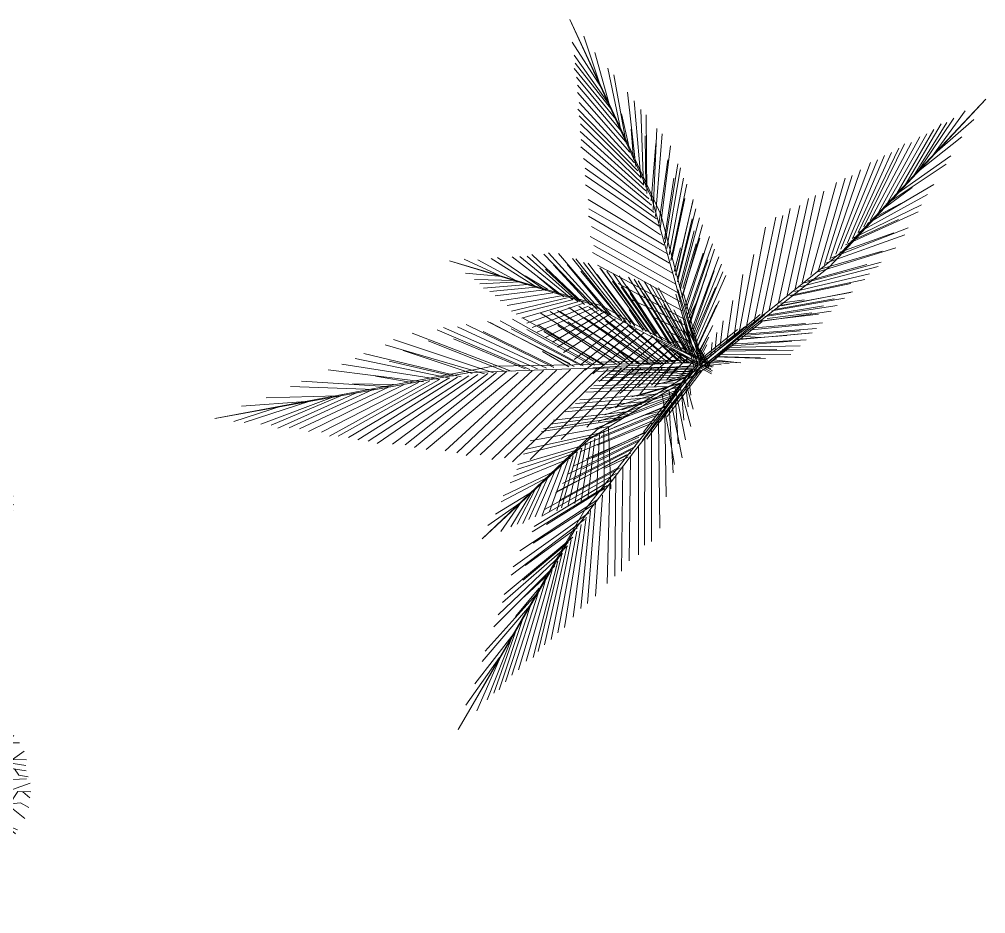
# Model space of a CAD drawing. Header units: metres. Extents: x 2 to 659295185, y -28 to 1124222152.
# Drawn here: x 658249.184 to 658249.851, y 1124137.168 to 1124137.785 of the extents above; entities that cross this region are included whole.
import ezdxf

# ---------------------------------------------------------------- set-up
doc = ezdxf.new("R2010")
doc.units = ezdxf.units.M
doc.header["$MEASUREMENT"] = 0
doc.linetypes.add('0', pattern=[0])
doc.layers.get('0').update_dxf_attribs({"linetype": 'CONTINUOUS'})
doc.layers.add('DPIC_Poligonal P3', color=84, linetype='CONTINUOUS', lineweight=50)

# ---------------------------------------------------------------- blocks, each defined once
blk = doc.blocks.new('ARREGLO8')
at = {"color": 104, "linetype": 'Continuous', "lineweight": 0}
for points in [[(-0.14163, 0.35098), (-0.13918, 0.37677), (-0.15391, 0.37208), (-0.16374, 0.36036)], [(-0.26043, 0.29195), (-0.25797, 0.31774), (-0.27271, 0.31305), (-0.28253, 0.30132)], [(-0.29285, 0.28507), (-0.26706, 0.28261), (-0.27175, 0.29735), (-0.28348, 0.30717)], [(-0.10455, 0.2628), (-0.10209, 0.28859), (-0.11683, 0.2839), (-0.12665, 0.27217)], [(-0.12773, 0.25815), (-0.12527, 0.28394), (-0.14001, 0.27926), (-0.14983, 0.26753)], [(-0.11798, 0.25316), (-0.11553, 0.27895), (-0.13026, 0.27426), (-0.14009, 0.26254)], [(-0.02366, 0.25725), (0.00213, 0.25479), (-0.00256, 0.26953), (-0.01429, 0.27935)], [(-0.04891, 0.24887), (-0.04646, 0.27466), (-0.0612, 0.26997), (-0.07102, 0.25825)], [(0.05308, 0.23959), (0.05553, 0.26538), (0.0408, 0.26069), (0.03097, 0.24897)], [(-0.36705, 0.21769), (-0.3646, 0.24348), (-0.37933, 0.23879), (-0.38916, 0.22707)], [(-0.10746, 0.21398), (-0.08167, 0.21152), (-0.08636, 0.22626), (-0.09808, 0.23608)], [(-0.01902, 0.21553), (0.00677, 0.21307), (0.00208, 0.22781), (-0.00964, 0.23763)], [(-0.29288, 0.19912), (-0.29042, 0.22491), (-0.30516, 0.22022), (-0.31498, 0.2085)], [(-0.24652, 0.19912), (-0.24406, 0.22491), (-0.2588, 0.22022), (-0.26862, 0.2085)], [(-0.22508, 0.20246), (-0.22263, 0.22825), (-0.23736, 0.22356), (-0.24719, 0.21184)], [(-0.22334, 0.20376), (-0.22088, 0.22955), (-0.23562, 0.22486), (-0.24544, 0.21314)], [(-0.19448, 0.22366), (-0.20152, 0.20647), (-0.18276, 0.20156), (-0.17573, 0.21629), (-0.18745, 0.22121)], [(-0.13614, 0.2228), (-0.13614, 0.2056), (-0.11738, 0.20806), (-0.11738, 0.22034), (-0.12911, 0.22771)], [(-0.24671, 0.18828), (-0.24426, 0.21407), (-0.25899, 0.20938), (-0.26882, 0.19766)], [(-0.23677, 0.19413), (-0.23432, 0.21992), (-0.24905, 0.21523), (-0.25888, 0.20351)], [(-0.06746, 0.19318), (-0.065, 0.21897), (-0.07974, 0.21428), (-0.08956, 0.20256)], [(-0.22221, 0.19029), (-0.19642, 0.18783), (-0.20111, 0.20257), (-0.21283, 0.21239)], [(-0.2152, 0.18441), (-0.18941, 0.18195), (-0.1941, 0.19669), (-0.20582, 0.20651)], [(-0.15697, 0.18436), (-0.13118, 0.18191), (-0.13587, 0.19665), (-0.14759, 0.20647)], [(-0.06571, 0.18056), (-0.06326, 0.20635), (-0.078, 0.20166), (-0.08782, 0.18994)], [(-0.32002, 0.16664), (-0.29423, 0.16418), (-0.29892, 0.17892), (-0.31065, 0.18874)], [(-0.20442, 0.17252), (-0.17863, 0.17006), (-0.18332, 0.1848), (-0.19504, 0.19462)], [(-0.1629, 0.17252), (-0.13711, 0.17006), (-0.1418, 0.1848), (-0.15352, 0.19462)], [(-0.25553, 0.1596), (-0.23834, 0.1596), (-0.2408, 0.17836), (-0.25308, 0.17836), (-0.26044, 0.16664)], [(-0.34387, 0.14343), (-0.34142, 0.16922), (-0.35615, 0.16453), (-0.36598, 0.15281)], [(-0.1629, 0.14882), (-0.13711, 0.14636), (-0.1418, 0.1611), (-0.15352, 0.17093)], [(-0.2697, 0.13879), (-0.26724, 0.16458), (-0.28198, 0.15989), (-0.2918, 0.14816)], [(-0.36551, 0.12925), (-0.36305, 0.15504), (-0.37779, 0.15035), (-0.38761, 0.13863)], [(-0.18625, 0.13415), (-0.18379, 0.15994), (-0.19853, 0.15525), (-0.20836, 0.14352)], [(-0.18156, 0.13284), (-0.1791, 0.15863), (-0.19384, 0.15394), (-0.20366, 0.14222)], [(-0.14009, 0.13284), (-0.13763, 0.15863), (-0.15237, 0.15394), (-0.16219, 0.14222)], [(-0.1629, 0.10735), (-0.13711, 0.1049), (-0.1418, 0.11963), (-0.15352, 0.12946)], [(0.05524, 0.1089), (0.08103, 0.10644), (0.07634, 0.12118), (0.06461, 0.131)], [(-0.37432, 0.10057), (-0.35713, 0.10057), (-0.35959, 0.11933), (-0.37187, 0.11933), (-0.37924, 0.10761)], [(-0.34391, 0.09499), (-0.31812, 0.09253), (-0.32281, 0.10727), (-0.33453, 0.1171)], [(-0.2564, 0.10126), (-0.23921, 0.09423), (-0.23429, 0.11298), (-0.24903, 0.12002), (-0.25394, 0.10829)], [(-0.20525, 0.09133), (-0.2028, 0.11712), (-0.21753, 0.11243), (-0.22736, 0.10071)], [(-0.18748, 0.09133), (-0.18502, 0.11712), (-0.19976, 0.11243), (-0.20959, 0.10071)], [(-0.15786, 0.09133), (-0.15541, 0.11712), (-0.17014, 0.11243), (-0.17997, 0.10071)], [(-0.10744, 0.09702), (-0.10498, 0.12281), (-0.11972, 0.11812), (-0.12954, 0.10639)], [(-0.03759, 0.09499), (-0.0118, 0.09253), (-0.01649, 0.10727), (-0.02821, 0.1171)], [(-0.04258, 0.08525), (-0.01679, 0.08279), (-0.02148, 0.09753), (-0.0332, 0.10735)], [(-0.33589, 0.07974), (-0.33344, 0.10553), (-0.34817, 0.10084), (-0.358, 0.08912)], [(-0.30035, 0.07381), (-0.29789, 0.0996), (-0.31263, 0.09491), (-0.32245, 0.08319)], [(-0.25888, 0.07381), (-0.25643, 0.0996), (-0.27116, 0.09491), (-0.28099, 0.08319)], [(-0.11639, 0.07354), (-0.11394, 0.09933), (-0.12867, 0.09464), (-0.1385, 0.08291)], [(0.00208, 0.07715), (0.00454, 0.10294), (-0.0102, 0.09825), (-0.02002, 0.08653)], [(-0.35783, 0.06717), (-0.33204, 0.06472), (-0.33673, 0.07946), (-0.34845, 0.08928)], [(-0.30017, 0.07532), (-0.27438, 0.07287), (-0.27907, 0.0876), (-0.29079, 0.09743)], [(-0.1629, 0.07181), (-0.13711, 0.06935), (-0.1418, 0.08409), (-0.15352, 0.09392)], [(-0.13417, 0.0676), (-0.13171, 0.09339), (-0.14645, 0.08871), (-0.15627, 0.07698)], [(-0.03295, 0.07181), (-0.00716, 0.06935), (-0.01185, 0.08409), (-0.02357, 0.09392)], [(-0.069, 0.06167), (-0.06655, 0.08746), (-0.08128, 0.08277), (-0.09111, 0.07105)], [(0.02063, 0.0493), (0.02308, 0.07509), (0.00834, 0.0704), (-0.00148, 0.05868)], [(-0.37519, 0.04223), (-0.358, 0.03519), (-0.35308, 0.05395), (-0.36782, 0.06098), (-0.37273, 0.04926)], [(-0.23407, 0.03627), (-0.20828, 0.03381), (-0.21297, 0.04855), (-0.22469, 0.05837)], [(-0.10257, 0.03472), (-0.07678, 0.03227), (-0.08146, 0.047), (-0.09319, 0.05683)], [(0.11334, 0.02609), (0.1158, 0.05188), (0.10106, 0.04719), (0.09124, 0.03547)], [(-0.34182, 0.0145), (-0.33936, 0.04029), (-0.3541, 0.0356), (-0.36392, 0.02388)], [(-0.35063, 0.02347), (-0.33344, 0.02347), (-0.33589, 0.04223), (-0.34817, 0.04223), (-0.35554, 0.03051)], [(-0.23519, 0.0145), (-0.23273, 0.04029), (-0.24747, 0.0356), (-0.25729, 0.02388)], [(-0.11671, 0.01812), (-0.11425, 0.0439), (-0.12899, 0.03922), (-0.13882, 0.02749)], [(-0.04687, 0.01618), (-0.02108, 0.01372), (-0.02577, 0.02846), (-0.03749, 0.03828)], [(-0.3178, 0.00289), (-0.31534, 0.02868), (-0.33008, 0.02399), (-0.33991, 0.01227)], [(-0.25296, 0.00857), (-0.2505, 0.03436), (-0.26524, 0.02967), (-0.27506, 0.01795)], [(-0.18779, 0.00264), (-0.18534, 0.02843), (-0.20008, 0.02374), (-0.2099, 0.01202)], [(-0.19937, -0.02428), (-0.19692, 0.00151), (-0.21165, -0.00318), (-0.22148, -0.0149)], [(-0.13969, -0.04409), (-0.1139, -0.04654), (-0.11859, -0.03181), (-0.13032, -0.02198)], [(-0.3996, -0.05336), (-0.37381, -0.05582), (-0.3785, -0.04108), (-0.39022, -0.03126)], [(-0.24644, -0.05336), (-0.22065, -0.05582), (-0.22534, -0.04108), (-0.23706, -0.03126)], [(-0.05932, -0.08718), (-0.05686, -0.06139), (-0.0716, -0.06608), (-0.08142, -0.0778)], [(-0.05615, -0.08581), (-0.03036, -0.08827), (-0.03505, -0.07353), (-0.04677, -0.06371)], [(-0.2187, -0.12112), (-0.21625, -0.09533), (-0.23098, -0.10002), (-0.24081, -0.11174)], [(-0.26965, -0.14608), (-0.24386, -0.14854), (-0.24855, -0.1338), (-0.26027, -0.12398)], [(-0.09817, -0.16289), (-0.09571, -0.1371), (-0.11045, -0.14179), (-0.12027, -0.15351)]]:
    blk.add_lwpolyline(points, close=True, dxfattribs=at)
at = {"color": 40, "linetype": 'Continuous', "lineweight": 0}
for points in [[(-0.20136, 0.31403), (-0.1989, 0.33982), (-0.21364, 0.33513), (-0.22346, 0.32341)], [(-0.34971, 0.23513), (-0.34725, 0.26092), (-0.36199, 0.25623), (-0.37181, 0.24451)], [(-0.30798, 0.23977), (-0.30553, 0.26556), (-0.32026, 0.26087), (-0.33009, 0.24915)], [(-0.16427, 0.22585), (-0.16181, 0.25164), (-0.17655, 0.24695), (-0.18637, 0.23523)], [(-0.23381, 0.22121), (-0.23135, 0.247), (-0.24609, 0.24231), (-0.25591, 0.23059)], [(-0.18745, 0.22121), (-0.18499, 0.247), (-0.19973, 0.24231), (-0.20955, 0.23059)], [(-0.1777, 0.21621), (-0.17525, 0.242), (-0.18998, 0.23731), (-0.19981, 0.22559)], [(-0.10864, 0.21192), (-0.10618, 0.23771), (-0.12092, 0.23302), (-0.13074, 0.2213)], [(-0.00665, 0.20264), (-0.00419, 0.22843), (-0.01893, 0.22374), (-0.02875, 0.21202)], [(-0.2848, 0.16551), (-0.28235, 0.1913), (-0.29708, 0.18661), (-0.30691, 0.17489)], [(-0.21063, 0.16087), (-0.20817, 0.18666), (-0.22291, 0.18197), (-0.23273, 0.17025)], [(-0.12718, 0.15623), (-0.12472, 0.18202), (-0.13946, 0.17733), (-0.14929, 0.16561)], [(-0.30644, 0.15133), (-0.30398, 0.17712), (-0.31872, 0.17243), (-0.32854, 0.16071)], [(-0.16134, 0.14918), (-0.15888, 0.17497), (-0.17362, 0.17028), (-0.18345, 0.15856)], [(-0.04837, 0.1191), (-0.04591, 0.14489), (-0.06065, 0.1402), (-0.07047, 0.12848)], [(-0.31526, 0.12266), (-0.29806, 0.12266), (-0.30052, 0.14141), (-0.3128, 0.14141), (-0.32017, 0.12969)], [(-0.27682, 0.10183), (-0.27437, 0.12761), (-0.2891, 0.12293), (-0.29893, 0.1112)], [(-0.26497, 0.09589), (-0.26252, 0.12168), (-0.27726, 0.11699), (-0.28708, 0.10527)], [(-0.24128, 0.09589), (-0.23882, 0.12168), (-0.25356, 0.11699), (-0.26338, 0.10527)], [(-0.19981, 0.09589), (-0.19736, 0.12168), (-0.21209, 0.11699), (-0.22192, 0.10527)], [(-0.16427, 0.09589), (-0.16181, 0.12168), (-0.17655, 0.11699), (-0.18637, 0.10527)], [(-0.31612, 0.06431), (-0.29893, 0.05728), (-0.29402, 0.07604), (-0.30875, 0.08307), (-0.31366, 0.07135)], [(-0.26497, 0.05438), (-0.26252, 0.08017), (-0.27726, 0.07548), (-0.28708, 0.06376)], [(-0.2472, 0.05438), (-0.24475, 0.08017), (-0.25948, 0.07548), (-0.26931, 0.06376)], [(-0.23536, 0.05438), (-0.2329, 0.08017), (-0.24764, 0.07548), (-0.25746, 0.06376)], [(-0.21758, 0.05438), (-0.21513, 0.08017), (-0.22986, 0.07548), (-0.23969, 0.06376)], [(-0.28275, 0.03659), (-0.28029, 0.06238), (-0.29503, 0.05769), (-0.30485, 0.04597)], [(-0.27687, 0.04359), (-0.27441, 0.06938), (-0.28915, 0.0647), (-0.29897, 0.05297)], [(-0.29156, 0.04556), (-0.27437, 0.04556), (-0.27682, 0.06431), (-0.2891, 0.06431), (-0.29647, 0.05259)], [(-0.17612, 0.03659), (-0.17366, 0.06238), (-0.1884, 0.05769), (-0.19822, 0.04597)], [(-0.05764, 0.0402), (-0.05519, 0.06599), (-0.06992, 0.0613), (-0.07975, 0.04958)], [(-0.19389, 0.03066), (-0.19143, 0.05645), (-0.20617, 0.05176), (-0.21599, 0.04004)], [(-0.12872, 0.02473), (-0.12627, 0.05052), (-0.14101, 0.04583), (-0.15083, 0.0341)], [(-0.0391, 0.01235), (-0.03664, 0.03814), (-0.05138, 0.03345), (-0.0612, 0.02173)], [(0.05362, -0.01085), (0.05608, 0.01494), (0.04134, 0.01025), (0.03152, -0.00148)], [(-0.37752, -0.03406), (-0.37507, -0.00827), (-0.3898, -0.01296), (-0.39963, -0.02468)], [(-0.16778, -0.04137), (-0.16532, -0.01558), (-0.18006, -0.02027), (-0.18988, -0.03199)], [(-0.25909, -0.06123), (-0.25664, -0.03544), (-0.27138, -0.04013), (-0.2812, -0.05185)], [(-0.18745, -0.08511), (-0.18499, -0.05932), (-0.19973, -0.06401), (-0.20955, -0.07573)], [(-0.15963, -0.09904), (-0.15718, -0.07325), (-0.17191, -0.07794), (-0.18174, -0.08966)], [(-0.0391, -0.14081), (-0.03664, -0.11502), (-0.05138, -0.11971), (-0.0612, -0.13143)]]:
    blk.add_lwpolyline(points, close=True, dxfattribs=at)
at = {"color": 213, "linetype": 'Continuous', "lineweight": 0}
for points in [[(-0.21177, 0.33266), (-0.23756, 0.33511), (-0.23287, 0.32038), (-0.22114, 0.31055)], [(-0.04841, 0.28605), (-0.0742, 0.28851), (-0.06951, 0.27377), (-0.05779, 0.26395)], [(-0.23497, 0.23994), (-0.26076, 0.24239), (-0.25607, 0.22766), (-0.24435, 0.21783)], [(-0.08181, 0.23994), (-0.1076, 0.24239), (-0.10291, 0.22766), (-0.09119, 0.21783)], [(-0.34172, 0.23067), (-0.36751, 0.23312), (-0.36282, 0.21838), (-0.3511, 0.20856)], [(-0.26282, 0.22139), (-0.28861, 0.22385), (-0.28392, 0.20911), (-0.2722, 0.19929)], [(0.00084, 0.21475), (-0.02495, 0.21721), (-0.02026, 0.20247), (-0.00854, 0.19265)], [(-0.37885, 0.15185), (-0.40464, 0.15431), (-0.39995, 0.13957), (-0.38823, 0.12975)], [(-0.24735, 0.15031), (-0.27313, 0.15277), (-0.26845, 0.13803), (-0.25672, 0.1282)], [(0.04482, 0.15266), (0.01903, 0.15512), (0.02371, 0.14038), (0.03544, 0.13056)], [(-0.3718, 0.11769), (-0.39759, 0.12015), (-0.3929, 0.10541), (-0.38118, 0.09559)], [(-0.31851, 0.11477), (-0.3443, 0.11722), (-0.33961, 0.10249), (-0.32789, 0.09266)], [(-0.12358, 0.1194), (-0.14937, 0.12186), (-0.14468, 0.10712), (-0.13296, 0.0973)], [(-0.18125, 0.11125), (-0.20704, 0.11371), (-0.20235, 0.09897), (-0.19063, 0.08915)], [(-0.25921, 0.10292), (-0.285, 0.10537), (-0.28031, 0.09064), (-0.26858, 0.08081)], [(0.03089, 0.09703), (0.0051, 0.09949), (0.00979, 0.08475), (0.02151, 0.07493)], [(-0.13751, 0.09159), (-0.1633, 0.09404), (-0.15861, 0.07931), (-0.14688, 0.06948)], [(-0.31851, 0.07922), (-0.3443, 0.08168), (-0.33961, 0.06694), (-0.32789, 0.05712)], [(-0.25328, 0.08515), (-0.27907, 0.0876), (-0.27438, 0.07287), (-0.26265, 0.06304)], [(0.04053, 0.0836), (0.01474, 0.08605), (0.01943, 0.07132), (0.03115, 0.06149)], [(0.03553, 0.07385), (0.00974, 0.07631), (0.01443, 0.06157), (0.02615, 0.05175)], [(-0.38349, 0.06841), (-0.40928, 0.07086), (-0.40459, 0.05613), (-0.39287, 0.0463)], [(-0.277, 0.04368), (-0.30279, 0.04614), (-0.2981, 0.0314), (-0.28638, 0.02157)], [(-0.31851, 0.03776), (-0.3443, 0.04021), (-0.33961, 0.02547), (-0.32789, 0.01565)], [(-0.277, 0.03183), (-0.30279, 0.03429), (-0.2981, 0.01955), (-0.28638, 0.00973)], [(0.03553, 0.02749), (0.00974, 0.02995), (0.01443, 0.01521), (0.02615, 0.00539)], [(-0.16139, 0.01994), (-0.18718, 0.0224), (-0.18249, 0.00766), (-0.17077, -0.00216)], [(-0.277, 0.01406), (-0.30279, 0.01652), (-0.2981, 0.00178), (-0.28638, -0.00805)], [(-0.32444, 0.00221), (-0.35023, 0.00467), (-0.34554, -0.01007), (-0.33382, -0.01989)], [(-0.30803, -0.01744), (-0.28459, -0.00516), (-0.29865, 0.00467), (-0.31272, -0.00024)], [(-0.26621, 0.00217), (-0.292, 0.00462), (-0.28731, -0.01011), (-0.27559, -0.01994)], [(-0.26818, -0.01252), (-0.26818, 0.00467), (-0.28693, 0.00221), (-0.28693, -0.01007), (-0.27521, -0.01744)], [(-0.38813, -0.00577), (-0.41392, -0.00331), (-0.40923, -0.01805), (-0.39751, -0.02787)], [(-0.25921, -0.00371), (-0.285, -0.00126), (-0.28031, -0.01599), (-0.26858, -0.02582)], [(-0.28693, -0.03709), (-0.2799, -0.01989), (-0.29865, -0.01498), (-0.30569, -0.02972), (-0.29397, -0.03463)], [(-0.37395, -0.0274), (-0.39974, -0.02495), (-0.39505, -0.03968), (-0.38333, -0.04951)], [(-0.34527, -0.03622), (-0.34527, -0.01903), (-0.36403, -0.02148), (-0.36403, -0.03376), (-0.35231, -0.04113)], [(-0.08512, -0.05998), (-0.11091, -0.05753), (-0.10622, -0.07226), (-0.0945, -0.08209)], [(-0.18856, -0.09849), (-0.21435, -0.09603), (-0.20966, -0.11077), (-0.19794, -0.12059)], [(-0.08048, -0.10171), (-0.10627, -0.09925), (-0.10158, -0.11399), (-0.08985, -0.12381)]]:
    blk.add_lwpolyline(points, close=True, dxfattribs=at)
at = {"color": 3, "linetype": 'Continuous', "lineweight": 0}
for points in [[(-0.24826, 0.27672), (-0.2458, 0.30251), (-0.26054, 0.29782), (-0.27037, 0.2861)], [(-0.28998, 0.27208), (-0.28753, 0.29787), (-0.30227, 0.29318), (-0.31209, 0.28146)], [(-0.17409, 0.25815), (-0.17163, 0.28394), (-0.18637, 0.27926), (-0.19619, 0.26753)], [(-0.40878, 0.21305), (-0.40632, 0.23884), (-0.42106, 0.23415), (-0.43088, 0.22242)], [(-0.15091, 0.19782), (-0.14845, 0.22361), (-0.16319, 0.21892), (-0.17301, 0.2072)], [(-0.21324, 0.1991), (-0.21324, 0.18191), (-0.19448, 0.18436), (-0.19448, 0.19665), (-0.2062, 0.20401)], [(-0.17338, 0.20401), (-0.19683, 0.19173), (-0.18276, 0.18191), (-0.16869, 0.18682)], [(0.01135, 0.15605), (0.01381, 0.18184), (-0.00093, 0.17715), (-0.01075, 0.16543)], [(-0.2171, 0.13877), (-0.21464, 0.16456), (-0.22938, 0.15987), (-0.23921, 0.14815)], [(-0.03759, 0.14135), (-0.0118, 0.13889), (-0.01649, 0.15363), (-0.02821, 0.16346)], [(-0.20525, 0.13284), (-0.2028, 0.15863), (-0.21753, 0.15394), (-0.22736, 0.14222)], [(-0.10455, 0.13284), (-0.10209, 0.15863), (-0.11683, 0.15394), (-0.12665, 0.14222)], [(-0.09792, 0.11817), (-0.07213, 0.11571), (-0.07682, 0.13045), (-0.08855, 0.14028)], [(-0.23675, 0.12236), (-0.22447, 0.09892), (-0.21464, 0.11298), (-0.21956, 0.12705)], [(-0.23184, 0.08251), (-0.21464, 0.08251), (-0.2171, 0.10126), (-0.22938, 0.10126), (-0.23675, 0.08954)], [(-0.10962, 0.06888), (-0.08383, 0.06643), (-0.08852, 0.08116), (-0.10024, 0.09099)], [(-0.10806, -0.00442), (-0.1056, 0.02137), (-0.12034, 0.01668), (-0.13016, 0.00496)], [(-0.09817, -0.00973), (-0.09571, 0.01606), (-0.11045, 0.01137), (-0.12027, -0.00035)], [(-0.2186, -0.03482), (-0.19281, -0.03727), (-0.19749, -0.02254), (-0.20922, -0.01271)], [(-0.12773, -0.04816), (-0.12527, -0.02238), (-0.14001, -0.02706), (-0.14983, -0.03879)], [(-0.22685, -0.06346), (-0.22439, -0.03767), (-0.23913, -0.04235), (-0.24895, -0.05408)], [(-0.09991, -0.06209), (-0.09745, -0.0363), (-0.11219, -0.04099), (-0.12202, -0.05271)], [(-0.31816, -0.08331), (-0.31571, -0.05752), (-0.33044, -0.06221), (-0.34027, -0.07394)], [(-0.24652, -0.1072), (-0.24406, -0.08141), (-0.2588, -0.0861), (-0.26862, -0.09782)]]:
    blk.add_lwpolyline(points, close=True, dxfattribs=at)
blk = doc.blocks.new('FRESNO2')
at = {"color": 104, "linetype": '0', "lineweight": 0}
for p, q in [((-0.033, 1.482), (-0.01, 1.605)), ((0.095, 1.53), (0.146, 1.61)), ((-0.7, 1.27), (-0.729, 1.463)), ((-0.504, 1.184), (-0.502, 1.536)), ((0.096, 1.329), (-0.033, 1.482)), ((0.096, 1.19), (0.095, 1.53)), ((0.547, 1.358), (0.55, 1.55)), ((0.704, 1.26), (0.789, 1.415)), ((-0.847, 1.083), (-1.004, 1.296)), ((-0.908, 1.166), (-0.896, 1.356)), ((-0.234, 0.798), (-0.7, 1.27)), ((-0.077, 0.948), (0.165, 1.285)), ((0.689, 1.168), (0.547, 1.358)), ((0.619, 0.765), (0.704, 1.26)), ((0.665, 1.029), (0.856, 1.214)), ((0.856, 1.214), (0.908, 1.36)), ((1.031, 0.855), (1.156, 1.203)), ((-1.12, 0.892), (-1.211, 1.061)), ((-0.71, 0.549), (-1.161, 1.062)), ((-0.637, 0.866), (-1.138, 1.175)), ((-0.539, 1.107), (-0.847, 1.083)), ((-0.353, 0.918), (-0.504, 1.184)), ((0.705, 0.813), (1.133, 1.013)), ((1.051, 0.911), (1.346, 0.999)), ((1.133, 1.013), (1.229, 1.121)), ((-1.006, 0.225), (-1.466, 0.816)), ((-1.236, 0.649), (-1.367, 0.88)), ((-1.066, 0.57), (-1.284, 0.948)), ((-1.166, 0.743), (-1.12, 0.892)), ((-0.379, 0.945), (-0.637, 0.866)), ((-0.147, 0.315), (-0.234, 0.798)), ((-0.068, 0.411), (-0.077, 0.948)), ((0.585, 0.677), (1.031, 0.855)), ((1.091, 0.772), (1.406, 0.921)), ((1.225, 0.835), (1.344, 0.762)), ((1.344, 0.762), (1.48, 0.819)), ((-1.29, 0.59), (-1.571, 0.673)), ((-1.065, 0.585), (-1.236, 0.649)), ((0.252, 0.393), (0.838, 0.641)), ((0.838, 0.641), (1.548, 0.747)), ((0.993, 0.664), (1.091, 0.772)), ((1.166, 0.36), (1.607, 0.611)), ((1.407, 0.497), (1.43, 0.616)), ((1.43, 0.616), (1.585, 0.701)), ((-1.458, 0.253), (-1.648, 0.487)), ((-1.275, 0.176), (-1.353, 0.425)), ((-1.084, 0.325), (-1.066, 0.57)), ((-0.187, 0.532), (-0.71, 0.549)), ((1.395, 0.224), (1.655, 0.522)), ((-1.337, 0.225), (-1.693, 0.309)), ((-1.084, 0.025), (-1.337, 0.225)), ((-0.632, 0.037), (-1.006, 0.225)), ((0.651, 0.106), (1.395, 0.224)), ((1.086, 0.175), (1.166, 0.36)), ((1.476, 0.317), (1.725, 0.329)), ((-0.945, 0.036), (-1.708, 0.141)), ((-1.214, 0.011), (-1.414, -0.259)), ((0.641, 0.01), (1.352, -0.104)), ((-1.316, -0.127), (-1.788, -0.233)), ((1.081, -0.06), (1.177, -0.403)), ((1.352, -0.104), (1.787, -0.45)), ((-1.414, -0.259), (-1.772, -0.446)), ((-1.572, -0.342), (-1.627, -0.524)), ((-0.42, -0.303), (-0.892, -0.818)), ((1.575, -0.281), (1.805, -0.203)), ((-1.627, -0.524), (-1.735, -0.598)), ((-0.916, -0.458), (-1.692, -0.671)), ((-1.362, -0.581), (-1.409, -0.698)), ((-0.604, -0.503), (-0.916, -0.458)), ((0.51, -0.587), (0.694, -1.218)), ((1.177, -0.403), (1.727, -0.604)), ((1.332, -0.46), (1.379, -0.617)), ((1.37, -0.474), (1.53, -0.413)), ((1.53, -0.413), (1.758, -0.525)), ((-1.409, -0.698), (-1.664, -0.784)), ((-0.628, -0.624), (-0.864, -0.957)), ((0.532, -0.623), (0.372, -0.91)), ((0.533, -0.694), (1.5, -0.854)), ((0.978, -0.768), (1.359, -1.14)), ((1.137, -0.794), (1.519, -0.679)), ((1.379, -0.617), (1.72, -0.678)), ((1.519, -0.679), (1.731, -0.723)), ((-0.892, -0.818), (-1.651, -0.869)), ((-1.428, -0.854), (-1.6, -1.007)), ((-1.238, -0.841), (-1.523, -1.105)), ((-0.864, -0.957), (-1.334, -1.402)), ((0.372, -0.91), (0.669, -1.819)), ((1.5, -0.854), (1.637, -0.988)), ((-1.418, -1.008), (-1.362, -1.201)), ((-1.015, -1.086), (-1.411, -1.279)), ((-1.026, -1.111), (-1.194, -1.501)), ((-0.172, -1.18), (-0.562, -1.624)), ((0.936, -1.133), (0.998, -1.529)), ((1.359, -1.14), (1.549, -1.127)), ((0.524, -1.375), (0.432, -1.566)), ((0.694, -1.218), (0.74, -1.692)), ((-0.402, -1.442), (-0.448, -1.78)), ((0.114, -1.476), (0.2, -1.902)), ((0.432, -1.566), (0.527, -1.854)), ((0.712, -1.399), (0.932, -1.762)), ((0.978, -1.401), (1.133, -1.579)), ((0.998, -1.529), (1.062, -1.647)), ((0.16, -1.704), (0.077, -1.964)), ((0.287, -1.701), (0.517, -1.871)), ((0.74, -1.692), (0.804, -1.81)), ((-0.448, -1.78), (-0.524, -1.899))]:
    blk.add_line(p, q, dxfattribs=at)
at = {"color": 100, "linetype": '0', "lineweight": 0}
for points in [[(-0.213, 0.015), (-0.163, 0.255), (-0.134, 0.506), (-0.122, 0.756), (-0.122, 0.993), (-0.128, 1.206), (-0.136, 1.382), (-0.141, 1.512), (-0.139, 1.582)], [(-0.049, 0.1), (-0.059, 0.225), (-0.066, 0.379), (-0.074, 0.555), (-0.085, 0.747), (-0.103, 0.949), (-0.131, 1.156), (-0.171, 1.362), (-0.226, 1.56)], [(-0.175, 0.11), (0.009, 0.226), (0.18, 0.355), (0.34, 0.495), (0.492, 0.644), (0.637, 0.797), (0.776, 0.955), (0.913, 1.113), (1.049, 1.269)], [(-0.058, 0.057), (0.013, 0.152), (0.117, 0.261), (0.246, 0.386), (0.394, 0.528), (0.554, 0.691), (0.719, 0.874), (0.883, 1.081), (1.038, 1.313)], [(-0.157, 0.12), (-0.454, 0.023), (-1.207, 0.071), (-1.502, -0.047), (-1.764, -0.111)], [(-0.166, -0.042), (-0.379, -0.001), (-0.606, 0.019), (-0.839, 0.023), (-1.067, 0.019), (-1.282, 0.011), (-1.475, 0.007), (-1.635, 0.011), (-1.753, 0.031)], [(-0.098, 0.003), (-0.314, -0.241), (-0.504, -0.486), (-0.67, -0.723), (-0.811, -0.946), (-0.928, -1.146), (-1.021, -1.315), (-1.092, -1.447), (-1.14, -1.534)], [(-0.213, 0.015), (-0.353, -0.202), (-0.489, -0.416), (-0.616, -0.629), (-0.729, -0.84), (-0.825, -1.05), (-0.9, -1.259), (-0.948, -1.468), (-0.966, -1.677)], [(0.136, 0.094), (0.373, 0.102), (0.607, 0.1), (0.836, 0.091), (1.055, 0.08), (1.264, 0.072), (1.459, 0.071), (1.637, 0.081), (1.795, 0.107)], [(0.248, -0.105), (0.333, -0.058), (0.482, -0.025), (0.678, 0), (0.904, 0.021), (1.144, 0.042), (1.382, 0.068), (1.601, 0.103), (1.784, 0.151)], [(0.112, -0.038), (0.274, -0.269), (0.434, -0.492), (0.592, -0.703), (0.748, -0.896), (0.899, -1.067), (1.047, -1.21), (1.19, -1.322), (1.327, -1.396)], [(0.238, -0.042), (0.355, -0.29), (0.493, -0.526), (0.643, -0.749), (0.795, -0.953), (0.938, -1.135), (1.062, -1.292), (1.159, -1.42), (1.218, -1.515)], [(0.096, -0.375), (0.002, -0.461), (-0.108, -0.584), (-0.228, -0.737), (-0.355, -0.911), (-0.484, -1.097), (-0.61, -1.287), (-0.728, -1.472), (-0.835, -1.645)], [(-0.019, -0.208), (-0.105, -0.376), (-0.213, -0.57), (-0.335, -0.782), (-0.457, -1.004), (-0.571, -1.226), (-0.665, -1.44), (-0.728, -1.638), (-0.749, -1.809)], [(0.176, -0.308), (0.15, -0.415), (0.123, -0.559), (0.092, -0.734), (0.05, -0.934), (-0.006, -1.151), (-0.084, -1.38), (-0.188, -1.613), (-0.323, -1.844)], [(0.013, -0.345), (0.051, -0.612), (0.047, -0.865), (0.012, -1.102), (-0.045, -1.321), (-0.11, -1.519), (-0.173, -1.694), (-0.223, -1.844), (-0.248, -1.965)]]:
    blk.add_lwpolyline(points, dxfattribs=at)
for points in [[(-0.169, -0.039), (-0.153, -0.036), (-0.137, -0.028), (-0.119, -0.016), (-0.102, -0.001), (-0.087, 0.015), (-0.073, 0.032), (-0.062, 0.05), (-0.055, 0.066), (-0.053, 0.081), (-0.054, 0.094), (-0.059, 0.104), (-0.067, 0.113), (-0.077, 0.12), (-0.089, 0.125), (-0.103, 0.128), (-0.117, 0.128), (-0.131, 0.127), (-0.145, 0.123), (-0.159, 0.117), (-0.172, 0.109), (-0.184, 0.099), (-0.194, 0.088), (-0.202, 0.075), (-0.208, 0.06), (-0.212, 0.043), (-0.213, 0.026), (-0.211, 0.01), (-0.208, -0.006), (-0.201, -0.019), (-0.193, -0.03), (-0.182, -0.037)], [(0.094, 0.025), (0.098, 0.004), (0.105, -0.018), (0.115, -0.041), (0.128, -0.064), (0.142, -0.085), (0.157, -0.104), (0.171, -0.119), (0.186, -0.13), (0.198, -0.136), (0.21, -0.136), (0.22, -0.133), (0.228, -0.125), (0.234, -0.113), (0.238, -0.099), (0.239, -0.082), (0.239, -0.063), (0.236, -0.043), (0.23, -0.021), (0.223, 0), (0.214, 0.02), (0.203, 0.04), (0.191, 0.057), (0.178, 0.071), (0.165, 0.081), (0.151, 0.087), (0.138, 0.089), (0.125, 0.087), (0.114, 0.081), (0.104, 0.072), (0.098, 0.059), (0.094, 0.044)], [(-0.025, -0.282), (-0.015, -0.305), (-0.001, -0.326), (0.018, -0.343), (0.039, -0.357), (0.062, -0.367), (0.085, -0.372), (0.108, -0.373), (0.128, -0.368), (0.144, -0.358), (0.158, -0.343), (0.168, -0.324), (0.174, -0.303), (0.178, -0.279), (0.179, -0.254), (0.177, -0.228), (0.172, -0.203), (0.165, -0.179), (0.156, -0.157), (0.144, -0.138), (0.131, -0.122), (0.116, -0.11), (0.099, -0.103), (0.082, -0.102), (0.064, -0.106), (0.045, -0.116), (0.027, -0.132), (0.01, -0.153), (-0.005, -0.176), (-0.017, -0.202), (-0.024, -0.229), (-0.027, -0.256)]]:
    blk.add_lwpolyline(points, close=True, dxfattribs=at)
at = {"color": 3, "linetype": '0', "lineweight": 0}
blk.add_lwpolyline([(0.075, -0.814), (-0.012, -0.96), (-0.082, -1.071), (-0.14, -1.154), (-0.193, -1.215), (-0.247, -1.261), (-0.309, -1.299), (-0.386, -1.334), (-0.484, -1.374)], dxfattribs=at)
at = {"color": 104, "linetype": '0', "lineweight": 0}
blk.add_lwpolyline([(0.065, -1.049), (0.093, -1.65), (0.496, -1.784)], dxfattribs=at)
blk = doc.blocks.new('JUNIPER1')
at = {"color": 104, "linetype": 'Continuous', "lineweight": 0}
for p, q in [((0.1128, 0.8098), (0.1066, 0.9591)), ((0.1137, 0.8205), (0.1389, 0.9555)), ((0.1082, 0.7585), (0.0949, 0.9258)), ((0.1037, 0.7101), (0.0782, 0.8934)), ((0.1065, 0.7399), (0.0873, 0.9053)), ((0.1077, 0.7531), (0.1421, 0.9)), ((0.1005, 0.6775), (0.0728, 0.8698)), ((0.097, 0.6428), (0.0652, 0.8493)), ((0.1, 0.6726), (0.1502, 0.8436)), ((0.0934, 0.6107), (0.0555, 0.8321)), ((0.0964, 0.6378), (0.1545, 0.818)), ((0.0869, 0.5542), (0.0354, 0.7921)), ((0.0899, 0.5785), (0.0472, 0.8063)), ((0.0846, 0.5356), (0.0306, 0.7739)), ((0.082, 0.5142), (0.023, 0.7534)), ((0.0886, 0.5678), (0.162, 0.7562)), ((0.0762, 0.4714), (0.0057, 0.7157)), ((0.0795, 0.4954), (0.0132, 0.7361)), ((0.0843, 0.5331), (0.1657, 0.7253)), ((0.0996, 0.631), (0.1228, 0.7147)), ((0.0736, 0.4526), (-0.0041, 0.6984)), ((0.0817, 0.5116), (0.1694, 0.6944)), ((0.0704, 0.4315), (-0.013, 0.6673)), ((0.0784, 0.4875), (0.1744, 0.6742)), ((0.0921, 0.5883), (0.1249, 0.6632)), ((0.0675, 0.4128), (-0.0212, 0.6415)), ((0.0641, 0.3915), (-0.031, 0.6242)), ((0.0714, 0.4381), (0.1797, 0.6252)), ((0.0837, 0.504), (0.146, 0.6265)), ((0.0566, 0.3686), (-0.0413, 0.6015)), ((0.0685, 0.4195), (0.1847, 0.605)), ((0.0786, 0.4632), (0.1587, 0.5915)), ((0.0516, 0.3386), (-0.0537, 0.5628)), ((0.0627, 0.3822), (0.1871, 0.5634)), ((0.0468, 0.3152), (-0.0641, 0.5402)), ((0.066, 0.396), (0.1644, 0.5346)), ((0.0402, 0.2885), (-0.0738, 0.5229)), ((0.0557, 0.3424), (0.1804, 0.5099)), ((-0.6926, 0.4194), (-0.8014, 0.4911)), ((0.0343, 0.2597), (-0.08, 0.4939)), ((0.053, 0.3265), (0.1812, 0.496)), ((-0.6836, 0.4147), (-0.8156, 0.4595)), ((-0.636, 0.3902), (-0.7521, 0.4753)), ((-0.5686, 0.3548), (-0.7002, 0.4642)), ((-0.5395, 0.3393), (-0.6765, 0.4599)), ((0.0276, 0.2284), (-0.0953, 0.4723)), ((0.0494, 0.308), (0.1751, 0.467)), ((0.0595, 0.3518), (0.1544, 0.4819)), ((-0.6405, 0.3926), (-0.7906, 0.4362)), ((-0.4813, 0.3074), (-0.6202, 0.4463)), ((-0.4525, 0.2912), (-0.592, 0.4395)), ((-0.4348, 0.2812), (-0.5639, 0.4327)), ((0.0222, 0.2049), (-0.0986, 0.4455)), ((0.0464, 0.2922), (0.1752, 0.4478)), ((-0.6249, 0.3845), (-0.7754, 0.4215)), ((-0.6, 0.3715), (-0.7682, 0.4083)), ((-0.4149, 0.2696), (-0.5446, 0.4309)), ((-0.3743, 0.2456), (-0.5001, 0.4195)), ((-0.3591, 0.2363), (-0.4808, 0.4177)), ((0.0152, 0.1814), (-0.1105, 0.4314)), ((0.0501, 0.2928), (0.1525, 0.4169)), ((-0.5727, 0.357), (-0.7495, 0.3946)), ((-0.5326, 0.3402), (-0.5974, 0.3924)), ((-0.4275, 0.2807), (-0.5128, 0.3857)), ((-0.3937, 0.2615), (-0.4779, 0.3867)), ((-0.3287, 0.2177), (-0.4438, 0.4059)), ((0.0098, 0.1534), (-0.1151, 0.3939)), ((0.0381, 0.25), (0.1664, 0.3974)), ((0.0457, 0.2576), (0.1693, 0.4023)), ((-0.5437, 0.3416), (-0.7343, 0.3799)), ((-0.5169, 0.327), (-0.7226, 0.3642)), ((-0.498, 0.318), (-0.5519, 0.3769)), ((-0.3396, 0.2257), (-0.4265, 0.373)), ((-0.2964, 0.197), (-0.3995, 0.3808)), ((-0.2836, 0.1887), (-0.3872, 0.3769)), ((-0.2686, 0.1788), (-0.3641, 0.3607)), ((0.0343, 0.2315), (0.1637, 0.376)), ((0.0417, 0.2426), (0.1431, 0.3579)), ((-0.4902, 0.3124), (-0.7029, 0.347)), ((-0.3033, 0.204), (-0.384, 0.3448)), ((-0.256, 0.1704), (-0.3473, 0.3543)), ((-0.2261, 0.1578), (-0.3097, 0.3328)), ((0.0293, 0.2078), (0.1604, 0.3493)), ((-0.4701, 0.3011), (-0.6947, 0.3301)), ((-0.4547, 0.2924), (-0.6805, 0.319)), ((-0.2552, 0.1743), (-0.3281, 0.3207)), ((-0.222, 0.1475), (-0.3065, 0.3281)), ((-0.2072, 0.1373), (-0.2887, 0.3181)), ((-0.1883, 0.1241), (-0.2666, 0.3055)), ((0.0043, 0.1296), (-0.0943, 0.3185)), ((0.0247, 0.1866), (0.1577, 0.3278)), ((0.0321, 0.2152), (0.1329, 0.3261)), ((0.0399, 0.261), (0.0829, 0.3067)), ((-0.4369, 0.2824), (-0.6653, 0.3043)), ((-0.4214, 0.2734), (-0.6536, 0.2885)), ((-0.2144, 0.1487), (-0.28, 0.2909)), ((-0.1714, 0.1122), (-0.2489, 0.2955)), ((-0.1444, 0.0927), (-0.2153, 0.2826)), ((0.017, 0.1524), (0.158, 0.2894)), ((0.0248, 0.1896), (0.136, 0.3007)), ((0.0373, 0.2075), (0.1204, 0.2925)), ((-0.4017, 0.2619), (-0.6384, 0.2738)), ((-0.3862, 0.2528), (-0.6266, 0.2581)), ((-0.1939, 0.1295), (-0.2558, 0.2697)), ((-0.1741, 0.1133), (-0.2327, 0.2641)), ((-0.132, 0.0838), (-0.1976, 0.2726)), ((-0.1133, 0.0701), (-0.1843, 0.265)), ((-0.1127, 0.0686), (-0.1815, 0.2577)), ((-0.0988, 0.0594), (-0.1631, 0.2561)), ((0.0002, 0.1133), (-0.0841, 0.2589)), ((0.0135, 0.1368), (0.1553, 0.268)), ((0.0191, 0.1615), (0.1247, 0.2601)), ((-0.3689, 0.2423), (-0.6026, 0.2384)), ((-0.3537, 0.233), (-0.583, 0.2211)), ((-0.1853, 0.1322), (-0.2309, 0.2456)), ((-0.1515, 0.0979), (-0.2012, 0.2388)), ((-0.132, 0.0945), (-0.181, 0.2323)), ((-0.0885, 0.0516), (-0.1454, 0.2461)), ((-0.0762, 0.0425), (-0.1302, 0.2314)), ((-0.067, 0.0355), (-0.1183, 0.2292)), ((0.0068, 0.1121), (0.1478, 0.2465)), ((0.0079, 0.1132), (0.1533, 0.2519)), ((0.0228, 0.1405), (0.126, 0.2373)), ((-0.3363, 0.2223), (-0.5712, 0.2054)), ((-0.3189, 0.2068), (-0.5551, 0.1871)), ((-0.2311, 0.1531), (-0.2561, 0.2123)), ((-0.0969, 0.0671), (-0.1498, 0.2197)), ((-0.0245, 0.0049), (0.0159, 0.2049)), ((-0.0147, 0.0125), (0.0256, 0.2125)), ((0.0004, 0.0816), (0.1501, 0.2059)), ((0.0036, 0.0948), (0.1528, 0.2273)), ((0.0087, 0.1164), (0.1054, 0.2053)), ((-0.2945, 0.1914), (-0.5257, 0.1613)), ((-0.2758, 0.1786), (-0.5095, 0.143)), ((-0.1159, 0.0719), (-0.1602, 0.2005)), ((-0.0813, 0.0432), (-0.1196, 0.1876)), ((-0.0061, 0.0909), (-0.0625, 0.1888)), ((-0.0034, 0.0661), (0.1425, 0.1855)), ((0.011, 0.0955), (0.1256, 0.2013)), ((-0.2548, 0.1628), (-0.4978, 0.1272)), ((-0.0577, 0.0286), (-0.0903, 0.1661)), ((-0.0602, 0.0338), (-0.0887, 0.1525)), ((-0.0312, 0.0038), (0.0052, 0.1544)), ((-0.0063, 0.0543), (0.1447, 0.1727)), ((-0.0045, 0.0715), (0.108, 0.1597)), ((0.013, 0.1289), (0.0538, 0.1569)), ((-0.2318, 0.147), (-0.4747, 0.1111)), ((-0.2069, 0.1294), (-0.4611, 0.0882)), ((-0.1252, 0.0806), (-0.1357, 0.1316)), ((-0.0112, 0.0696), (-0.0495, 0.1314)), ((-0.0355, 0.0047), (-0.0057, 0.1374)), ((-0.1883, 0.1159), (-0.4389, 0.0756)), ((-0.0302, 0.0002), (-0.1904, 0.1095)), ((-0.0313, 0.0167), (-0.1739, 0.1214)), ((-0.0452, 0.0192), (-0.0627, 0.1048)), ((-0.0104, 0.0117), (0.0097, 0.1201)), ((-0.0091, 0.0425), (0.0994, 0.1227)), ((-0.0055, 0.0469), (0.0881, 0.1163)), ((-0.1702, 0.1008), (-0.4307, 0.0588)), ((-0.1477, 0.0857), (-0.3997, 0.0412)), ((-0.0719, 0.0055), (-0.2754, 0.0829)), ((-0.0616, 0.0072), (-0.2607, 0.0877)), ((-0.0494, 0.0092), (-0.2425, 0.0882)), ((-0.0402, 0.0107), (-0.2369, 0.0941)), ((-0.0316, -0.007), (-0.1502, 0.0814)), ((-0.0501, 0.0306), (-0.0608, 0.0942)), ((-0.0153, 0.0534), (-0.0437, 0.0973)), ((-0.1429, -0.0071), (-0.3376, 0.0544)), ((-0.1289, 0.0721), (-0.3269, 0.0366)), ((-0.1167, -0.0022), (-0.3156, 0.0671)), ((-0.1046, -0.0001), (-0.301, 0.0718)), ((-0.0863, 0.0031), (-0.29, 0.0754)), ((-0.0847, 0.0026), (-0.2823, 0.0728)), ((-0.1161, 0.0623), (-0.2716, 0.0265)), ((-0.1146, 0.0062), (-0.2584, 0.0581)), ((-0.0786, 0.0113), (-0.2373, 0.0695)), ((-0.0888, 0.0027), (-0.2224, 0.0519)), ((-0.0516, 0.0066), (-0.1983, 0.0687)), ((-0.031, 0.0122), (-0.1695, 0.0738)), ((-0.0366, 0.0138), (-0.1563, 0.0667)), ((-0.0338, -0.0111), (-0.1391, 0.0645)), ((-0.0313, 0.0167), (-0.1187, 0.0742)), ((-0.0184, 0.0142), (-0.1039, 0.0542)), ((-0.0405, 0.0176), (-0.0525, 0.0745)), ((-0.036, 0.0126), (-0.0441, 0.0547)), ((-0.0183, 0.0402), (-0.0372, 0.0686)), ((-0.013, 0.0266), (0.0555, 0.0737)), ((-0.0048, 0.0355), (0.0469, 0.0681)), ((-0.2224, -0.0238), (-0.4218, 0.0297)), ((-0.2018, -0.0132), (-0.3905, 0.0397)), ((-0.1909, -0.0168), (-0.3852, 0.0389)), ((-0.177, -0.0139), (-0.3706, 0.0437)), ((-0.1591, -0.0103), (-0.3523, 0.0496)), ((-0.1898, -0.0115), (-0.3426, 0.0329)), ((-0.1658, -0.0104), (-0.3155, 0.035)), ((-0.1447, -0.0081), (-0.3035, 0.0457)), ((-0.1657, -0.0037), (-0.2855, 0.0358)), ((-0.1237, -0.0035), (-0.2704, 0.0497)), ((-0.0987, 0.0482), (-0.2032, 0.0244)), ((-0.0997, 0.0022), (-0.1505, 0.026)), ((-0.0819, 0.0357), (-0.1488, 0.018)), ((-0.0693, 0.0261), (-0.1172, 0.0123)), ((-0.0305, 0.018), (-0.0934, 0.0491)), ((-0.0156, 0.0161), (-0.0724, 0.0425)), ((-0.0096, 0.0158), (-0.0514, 0.0358)), ((-0.028, 0.0055), (-0.0358, 0.035)), ((-0.0005, 0.0165), (-0.0305, 0.0292)), ((-0.0156, 0.0151), (0.0183, 0.0377)), ((-0.2882, -0.0398), (-0.4987, 0.0019)), ((-0.2593, -0.0325), (-0.4621, 0.0138)), ((-0.2478, -0.0296), (-0.4547, 0.019)), ((-0.2341, -0.0264), (-0.4328, 0.0234)), ((-0.2679, -0.0325), (-0.4238, 0.0019)), ((-0.2259, -0.021), (-0.3846, 0.0214)), ((-0.1988, -0.019), (-0.2617, 0.0009)), ((-0.0089, 0.0174), (-0.1587, -0.0148)), ((-0.012, 0.0211), (-0.1522, -0.0032)), ((0.0038, 0.012), (-0.146, -0.0202)), ((0.0102, 0.0069), (-0.1077, -0.0125)), ((-0.012, 0.0211), (-0.0917, 0.0023)), ((-0.0588, 0.0185), (-0.09, 0.009)), ((0.0133, 0.0032), (-0.0886, -0.0158)), ((-0.0448, 0.0018), (-0.0479, -0.0491)), ((-0.032, 0.0037), (-0.0332, -0.0334)), ((-0.0218, 0.0056), (-0.0221, -0.0189)), ((-0.019, 0.0045), (0.0039, 0.0225)), ((-0.3279, -0.0508), (-0.5281, -0.0241)), ((-0.3147, -0.0471), (-0.5207, -0.0135)), ((-0.299, -0.0416), (-0.4627, -0.0071)), ((-0.053, -0.0098), (-0.2416, -0.178)), ((-0.057, -0.0056), (-0.2336, -0.1528)), ((-0.1933, -0.023), (-0.2314, -0.1909)), ((-0.0369, -0.0098), (-0.2255, -0.178)), ((-0.1695, -0.0183), (-0.2059, -0.1963)), ((-0.1514, -0.0151), (-0.1876, -0.1903)), ((-0.0289, -0.014), (-0.1774, -0.1359)), ((-0.065, -0.0225), (-0.173, -0.0159)), ((-0.1318, -0.0131), (-0.1694, -0.1953)), ((-0.0803, -0.025), (-0.1598, -0.017)), ((-0.057, -0.0056), (-0.1573, -0.0981)), ((-0.0249, -0.0182), (-0.1533, -0.1275)), ((-0.0261, -0.0207), (-0.1486, -0.1099)), ((-0.1111, -0.0084), (-0.1437, -0.1869)), ((-0.0614, -0.017), (-0.1333, -0.0131)), ((-0.0927, -0.0051), (-0.1179, -0.1457)), ((-0.0538, -0.0131), (-0.1068, -0.0091)), ((-0.0216, -0.0089), (-0.0989, -0.0629)), ((-0.0798, -0.0032), (-0.0922, -0.1182)), ((-0.0425, -0.0052), (-0.0803, -0.0052)), ((-0.0615, -0.001), (-0.07, -0.0782)), ((-0.0284, -0.0234), (-0.0557, -0.0582)), ((-0.0277, -0.011), (-0.0455, -0.0375)), ((-0.0343, -0.0214), (-0.0318, -0.2283)), ((-0.0343, -0.0214), (-0.0277, -0.144)), ((-0.0299, -0.021), (-0.0209, -0.2482)), ((-0.0223, -0.0098), (-0.0133, -0.2369)), ((-0.0161, -0.0065), (-0.0151, -0.1794)), ((-0.3624, -0.0612), (-0.5519, -0.0442)), ((-0.3486, -0.0531), (-0.4907, -0.0301)), ((-0.3232, -0.0495), (-0.3885, -0.193)), ((-0.3099, -0.0458), (-0.3666, -0.1913)), ((-0.2948, -0.0416), (-0.3483, -0.1935)), ((-0.0924, -0.0449), (-0.3411, -0.0449)), ((-0.2751, -0.0403), (-0.3264, -0.1946)), ((-0.2536, -0.0346), (-0.2935, -0.1921)), ((-0.236, -0.0309), (-0.2716, -0.1931)), ((-0.0808, -0.0354), (-0.2559, -0.0304)), ((-0.215, -0.0276), (-0.2534, -0.1954)), ((-0.0879, -0.0369), (-0.2392, -0.0329)), ((-0.0371, -0.0498), (-0.2063, -0.1819)), ((-0.0294, -0.0295), (-0.2, -0.1582)), ((-0.0327, -0.0382), (-0.1976, -0.1659)), ((-0.0282, -0.0366), (-0.083, -0.1084)), ((-0.034, -0.0487), (-0.0761, -0.0998)), ((-0.0692, -0.0402), (-0.0694, -0.0835)), ((-0.0297, -0.031), (-0.0659, -0.079)), ((-0.0199, -0.0496), (0.0053, -0.0742)), ((-0.3937, -0.0711), (-0.574, -0.0677)), ((-0.3791, -0.0663), (-0.5593, -0.0548)), ((-0.4082, -0.0759), (-0.5017, -0.1944)), ((-0.3765, -0.0622), (-0.5001, -0.0517)), ((-0.3955, -0.0717), (-0.4871, -0.1924)), ((-0.3809, -0.0669), (-0.4688, -0.1919)), ((-0.3679, -0.0629), (-0.4506, -0.1941)), ((-0.3512, -0.0578), (-0.4323, -0.1936)), ((-0.3382, -0.0538), (-0.4141, -0.1959)), ((-0.1194, -0.067), (-0.3711, -0.0738)), ((-0.104, -0.0544), (-0.348, -0.0593)), ((-0.1408, -0.0725), (-0.3414, -0.0884)), ((-0.1068, -0.0606), (-0.2922, -0.0606)), ((-0.0458, -0.0732), (-0.2103, -0.2135)), ((-0.0408, -0.0595), (-0.2095, -0.197)), ((-0.0281, -0.0685), (-0.1455, -0.2424)), ((-0.0281, -0.0549), (-0.1137, -0.1746)), ((-0.0306, -0.0607), (-0.1044, -0.1643)), ((-0.0981, -0.064), (-0.1017, -0.1558)), ((-0.082, -0.0511), (-0.0832, -0.1172)), ((-0.0371, -0.0707), (0.0563, -0.1389)), ((-0.0299, -0.0537), (0.0327, -0.0997)), ((-0.0196, -0.0647), (0.0184, -0.103)), ((-0.4645, -0.0953), (-0.6181, -0.1067)), ((-0.4174, -0.0789), (-0.5887, -0.0807)), ((-0.4679, -0.0964), (-0.5601, -0.1889)), ((-0.4463, -0.0889), (-0.5419, -0.1911)), ((-0.4633, -0.0905), (-0.5314, -0.0989)), ((-0.4247, -0.0813), (-0.52, -0.1894)), ((-0.4323, -0.0827), (-0.5034, -0.0805)), ((-0.1504, -0.0926), (-0.4079, -0.1172)), ((-0.1484, -0.0924), (-0.3981, -0.1161)), ((-0.1324, -0.0777), (-0.3895, -0.0931)), ((-0.1536, -0.0952), (-0.3225, -0.1082)), ((-0.1673, -0.1042), (-0.2317, -0.1003)), ((-0.0523, -0.0906), (-0.2127, -0.2248)), ((-0.1422, -0.0988), (-0.1569, -0.3102)), ((-0.0279, -0.0999), (-0.1427, -0.2797)), ((-0.028, -0.082), (-0.1403, -0.2554)), ((-0.1191, -0.0813), (-0.1293, -0.2234)), ((-0.0257, -0.0874), (-0.1132, -0.2171)), ((-0.0482, -0.1004), (0.09, -0.2179)), ((-0.0419, -0.0828), (0.0672, -0.175)), ((-0.0196, -0.0833), (0.0322, -0.1377)), ((-0.5408, -0.1234), (-0.6548, -0.1433)), ((-0.5443, -0.1248), (-0.6295, -0.1897)), ((-0.4876, -0.1036), (-0.6291, -0.1185)), ((-0.5321, -0.1202), (-0.6113, -0.1892)), ((-0.5125, -0.1128), (-0.5967, -0.1926)), ((-0.4909, -0.1048), (-0.5784, -0.1894)), ((-0.1887, -0.1247), (-0.4401, -0.151)), ((-0.1735, -0.1118), (-0.4217, -0.1317)), ((-0.1863, -0.1082), (-0.3679, -0.1241)), ((-0.0564, -0.1022), (-0.2159, -0.2398)), ((-0.1585, -0.1119), (-0.1892, -0.3778)), ((-0.0279, -0.115), (-0.1402, -0.3035)), ((-0.0348, -0.118), (-0.1202, -0.2672)), ((-0.0545, -0.1207), (0.0844, -0.2443)), ((-0.0195, -0.1078), (0.0585, -0.1953)), ((-0.5848, -0.1404), (-0.6842, -0.1638)), ((-0.5778, -0.1377), (-0.6588, -0.191)), ((-0.1975, -0.1321), (-0.383, -0.1479)), ((-0.1816, -0.1314), (-0.2214, -0.4694)), ((-0.0707, -0.1429), (-0.2191, -0.2803)), ((-0.0653, -0.1273), (-0.2159, -0.2652)), ((-0.0277, -0.1361), (-0.1348, -0.3301)), ((-0.0268, -0.1345), (-0.1309, -0.3226)), ((-0.0276, -0.1398), (-0.0998, -0.2652)), ((-0.0201, -0.1338), (0.0961, -0.2638)), ((-0.2421, -0.1703), (-0.4862, -0.2089)), ((-0.2218, -0.1527), (-0.4678, -0.1896)), ((-0.2506, -0.1756), (-0.4398, -0.2073)), ((-0.2241, -0.1558), (-0.4246, -0.1796)), ((-0.2506, -0.1637), (-0.4019, -0.1835)), ((-0.2324, -0.173), (-0.2767, -0.508)), ((-0.2078, -0.1551), (-0.2536, -0.5032)), ((-0.0809, -0.1738), (-0.2263, -0.3142)), ((-0.0765, -0.1603), (-0.2231, -0.2991)), ((-0.0274, -0.1631), (-0.1329, -0.3479)), ((-0.0355, -0.1699), (-0.1119, -0.3059)), ((-0.0288, -0.1545), (-0.0615, -0.1972)), ((-0.0202, -0.1526), (0.1203, -0.3246)), ((-0.2647, -0.1901), (-0.5092, -0.233)), ((-0.2808, -0.1954), (-0.4738, -0.2311)), ((-0.2553, -0.1923), (-0.2997, -0.5321)), ((-0.0271, -0.181), (-0.1304, -0.3718)), ((-0.0269, -0.1913), (-0.1052, -0.33)), ((-0.0198, -0.1798), (0.1585, -0.3991)), ((-0.296, -0.2073), (-0.5343, -0.2549)), ((-0.2822, -0.2056), (-0.5276, -0.2523)), ((-0.2922, -0.2152), (-0.3717, -0.2271)), ((-0.2852, -0.2182), (-0.3319, -0.5418)), ((-0.0906, -0.2045), (-0.2366, -0.3504)), ((-0.0941, -0.2159), (-0.2366, -0.3631)), ((-0.0263, -0.22), (-0.1209, -0.4129)), ((-0.0256, -0.2233), (-0.1064, -0.3771)), ((-0.0183, -0.2115), (0.1629, -0.4408)), ((-0.3219, -0.2412), (-0.5737, -0.2957)), ((-0.3262, -0.239), (-0.5268, -0.2826)), ((-0.3125, -0.2424), (-0.3596, -0.5659)), ((-0.0983, -0.2294), (-0.2438, -0.3843)), ((-0.1015, -0.2408), (-0.243, -0.3932)), ((-0.0256, -0.2442), (-0.1183, -0.4368)), ((-0.0266, -0.2531), (-0.0974, -0.4034)), ((-0.0335, -0.2464), (-0.0934, -0.3634)), ((-0.0195, -0.2389), (0.1549, -0.4596)), ((-0.3538, -0.2704), (-0.6151, -0.3392)), ((-0.3365, -0.2546), (-0.5875, -0.315)), ((-0.3389, -0.2639), (-0.3826, -0.5756)), ((-0.1097, -0.2695), (-0.251, -0.4309)), ((-0.0248, -0.2712), (-0.1152, -0.4665)), ((-0.1114, -0.2761), (-0.0065, -0.3984)), ((-0.019, -0.2658), (0.1581, -0.4894)), ((-0.3683, -0.2841), (-0.6243, -0.3536)), ((-0.3792, -0.2905), (-0.576, -0.346)), ((-0.3611, -0.2835), (-0.4102, -0.59)), ((-0.1165, -0.2961), (-0.2487, -0.4577)), ((-0.1187, -0.3047), (-0.0271, -0.4329)), ((-0.1153, -0.2913), (-0.0176, -0.4131)), ((-0.0295, -0.3028), (-0.1143, -0.4965)), ((-0.024, -0.2922), (-0.1126, -0.4903)), ((-0.0293, -0.2855), (-0.0996, -0.4407)), ((-0.0231, -0.3047), (-0.0537, -0.367)), ((-0.018, -0.3015), (0.1485, -0.5174)), ((-0.4047, -0.3184), (-0.6704, -0.4019)), ((-0.4183, -0.3296), (-0.625, -0.3909)), ((-0.413, -0.3265), (-0.4793, -0.6335)), ((-0.3882, -0.3096), (-0.4517, -0.619)), ((-0.12, -0.3094), (-0.2432, -0.4693)), ((-0.1225, -0.3197), (-0.0374, -0.4565)), ((-0.4381, -0.3511), (-0.698, -0.4453)), ((-0.4321, -0.3452), (-0.5023, -0.6431)), ((-0.1282, -0.3444), (-0.2377, -0.5001)), ((-0.1295, -0.35), (-0.0572, -0.4873)), ((-0.1256, -0.333), (-0.0485, -0.4712)), ((-0.022, -0.3402), (-0.109, -0.5471)), ((-0.0253, -0.3419), (-0.0945, -0.5069)), ((-0.0168, -0.3342), (0.1495, -0.5504)), ((-0.4547, -0.3674), (-0.7072, -0.4694)), ((-0.4676, -0.3802), (-0.5622, -0.6865)), ((-0.4488, -0.3615), (-0.5299, -0.6624)), ((-0.1321, -0.3615), (-0.2322, -0.5117)), ((-0.1353, -0.3766), (-0.2283, -0.531)), ((-0.1356, -0.3784), (-0.0769, -0.518)), ((-0.1325, -0.3633), (-0.0682, -0.502)), ((-0.0211, -0.358), (-0.1043, -0.5677)), ((-0.02, -0.379), (-0.1033, -0.6007)), ((-0.0168, -0.3649), (0.1443, -0.572)), ((-0.4807, -0.3868), (-0.6601, -0.4522)), ((-0.484, -0.3969), (-0.5852, -0.6962)), ((-0.1403, -0.4009), (-0.2244, -0.5502)), ((-0.1384, -0.3914), (-0.0825, -0.5317)), ((-0.0189, -0.3969), (-0.0992, -0.6154)), ((-0.0158, -0.3915), (0.1397, -0.5995)), ((-0.498, -0.4112), (-0.7372, -0.5225)), ((-0.5158, -0.4236), (-0.6718, -0.4971)), ((-0.505, -0.4183), (-0.6082, -0.7106)), ((-0.1462, -0.4309), (-0.1054, -0.5648)), ((-0.1419, -0.4085), (-0.0959, -0.545)), ((-0.0203, -0.4082), (-0.0808, -0.5772)), ((-0.0134, -0.4253), (0.137, -0.6449)), ((-0.5375, -0.4521), (-0.7648, -0.5804)), ((-0.5192, -0.4328), (-0.7464, -0.5466)), ((-0.5397, -0.4544), (-0.6543, -0.7348)), ((-0.5214, -0.4351), (-0.6313, -0.7203)), ((-0.1498, -0.4499), (-0.2166, -0.5886)), ((-0.1504, -0.4534), (-0.1165, -0.5795)), ((-0.0161, -0.4418), (-0.0928, -0.6749)), ((-0.0153, -0.4522), (0.1324, -0.6724)), ((-0.5557, -0.4712), (-0.6727, -0.7492)), ((-0.1541, -0.4741), (-0.2119, -0.6041)), ((-0.1547, -0.4776), (-0.1252, -0.5956)), ((-0.016, -0.4576), (-0.0778, -0.6369)), ((-0.0134, -0.4761), (0.1271, -0.694)), ((-0.5673, -0.4834), (-0.7832, -0.6142)), ((-0.5765, -0.4931), (-0.6957, -0.7541)), ((-0.586, -0.5012), (-0.6757, -0.5503)), ((-0.1586, -0.5002), (-0.1315, -0.613)), ((-0.0128, -0.4836), (-0.0805, -0.7188)), ((-0.0111, -0.5045), (-0.0708, -0.7389)), ((-0.0117, -0.497), (0.1253, -0.7242)), ((-0.6036, -0.5225), (-0.7234, -0.7734)), ((-0.1635, -0.53), (-0.2033, -0.6387)), ((-0.162, -0.5209), (-0.1418, -0.624)), ((-0.0097, -0.5208), (0.1242, -0.7604)), ((-0.6266, -0.5472), (-0.8201, -0.6817)), ((-0.6308, -0.5518), (-0.7464, -0.783)), ((-0.625, -0.538), (-0.7108, -0.6034)), ((-0.1641, -0.5337), (-0.1505, -0.64)), ((-0.0121, -0.5337), (-0.0587, -0.6962)), ((-0.0077, -0.5417), (0.1189, -0.782)), ((-0.6556, -0.5792), (-0.8339, -0.7106)), ((-0.6598, -0.5837), (-0.7694, -0.7975)), ((-0.1708, -0.5766), (-0.2002, -0.6744)), ((-0.1696, -0.5692), (-0.164, -0.666)), ((-0.006, -0.5596), (-0.054, -0.7899)), ((-0.0072, -0.5791), (-0.038, -0.7299)), ((-0.0052, -0.5685), (0.1165, -0.8063)), ((-0.0034, -0.5866), (-0.0443, -0.81)), ((-0.0031, -0.5894), (0.1113, -0.8279)), ((-0.687, -0.6138), (-0.7924, -0.8168)), ((-0.0008, -0.6104), (-0.0333, -0.842)), ((-0.0005, -0.6132), (0.1088, -0.8522)), ((0.0017, -0.6339), (0.1086, -0.8732)), ((-0.7225, -0.6535), (-0.8661, -0.7734)), ((-0.7269, -0.6585), (-0.8339, -0.8361)), ((-0.7116, -0.6413), (-0.8109, -0.8216)), ((0.0034, -0.649), (-0.0223, -0.874)), ((0.0049, -0.6721), (-0.0089, -0.7627)), ((0.0047, -0.6609), (0.1005, -0.8921)), ((-0.769, -0.7062), (-0.8707, -0.8602)), ((0.009, -0.6965), (0.0987, -0.9223)), ((-0.7778, -0.7162), (-0.903, -0.8313)), ((0.0126, -0.7266), (-0.0004, -0.9381)), ((0.0079, -0.7203), (0.0055, -0.8173)), ((0.0133, -0.7321), (0.0935, -0.9439)), ((-0.8197, -0.7641), (-0.8937, -0.8747)), ((0.0175, -0.765), (0.01, -0.9641)), ((0.0182, -0.7705), (0.091, -0.9682)), ((0.0229, -0.8065), (0.0914, -0.9952)), ((0.0273, -0.8393), (0.0855, -1.0109)), ((0.0293, -0.8539), (0.0313, -1.0222)), ((0.0301, -0.8598), (0.0831, -1.0352)), ((0.038, -0.9162), (0.0798, -1.0746)), ((0.0397, -0.928), (0.0477, -1.0808))]:
    blk.add_line(p, q, dxfattribs=at)
at = {"color": 100, "linetype": 'Continuous', "lineweight": 0}
for p, q in [((-0.0104, 0.0117), (0.0318, 0.1922)), ((-0.0335, 0.0127), (-0.1937, 0.122)), ((-0.0128, 0.0213), (0.0326, 0.0529)), ((-0.0117, -0.0061), (-0.0087, -0.1578))]:
    blk.add_line(p, q, dxfattribs=at)
for points in [[(0.1296, 1.017), (0.0822, 0.4677), (0.0305, 0.2388), (-0.0283, -0.0013)], [(0.1296, 1.017), (0.0817, 0.4163), (-0.0198, -0.0013)], [(-0.8581, 0.5026), (-0.3518, 0.2486), (-0.0232, 0.0028)], [(-0.8581, 0.5026), (-0.3964, 0.2667), (-0.2149, 0.136), (-0.0261, -0.0058)], [(-0.9375, -0.9), (-0.45, -0.3375), (-0.0375, 0)], [(-0.7117, -0.1912), (-0.3241, -0.0354), (0.0034, 0.0178)], [(-0.7117, -0.1912), (-0.3542, -0.0517), (-0.178, -0.0193), (0.0107, 0.0109)], [(-0.1903, -0.712), (-0.1323, -0.3326), (-0.0723, -0.1638), (-0.0041, 0.0147)], [(-0.1903, -0.712), (-0.1314, -0.2984), (-0.0137, 0.0118)], [(-0.9375, -0.9), (-0.4878, -0.3885), (-0.266, -0.2003), (-0.0283, -0.0067)], [(0.0715, -1.1438), (-0.0263, -0.4843), (-0.0283, -0.0046)], [(0.0715, -1.1438), (-0.0145, -0.5396), (-0.0194, -0.2779), (-0.0201, -0.0019)]]:
    blk.add_lwpolyline(points, dxfattribs=at)

msp = doc.modelspace()

# ---------------------------------------------------------------- block references
at = {"layer": 'DPIC_Poligonal P3', "lineweight": 0}
for name, p, xscale, yscale, zscale, rotation in [('JUNIPER1', (658249.65886, 1124137.54185), 0.2624999998370828, 0.2624999998370828, 0.2624999998370828, 321.6262079768554), ('FRESNO2', (658249.12513, 1124137.4505), 0.03375000004990154, 0.03375000004990154, 0.03375000004990154, 231.6262079568539), ('FRESNO2', (658249.13697, 1124137.25226), 0.03375000004990154, 0.03375000004990154, 0.03375000004990154, 231.6262079568539), ('ARREGLO8', (658248.87067, 1124136.97845), -0.7500000001158668, 0.75, 0.75, 321.6262079698874)]:
    msp.add_blockref(name, p, dxfattribs=dict(at, xscale=xscale, yscale=yscale, zscale=zscale, rotation=rotation))

doc.saveas('drawing.dxf')
